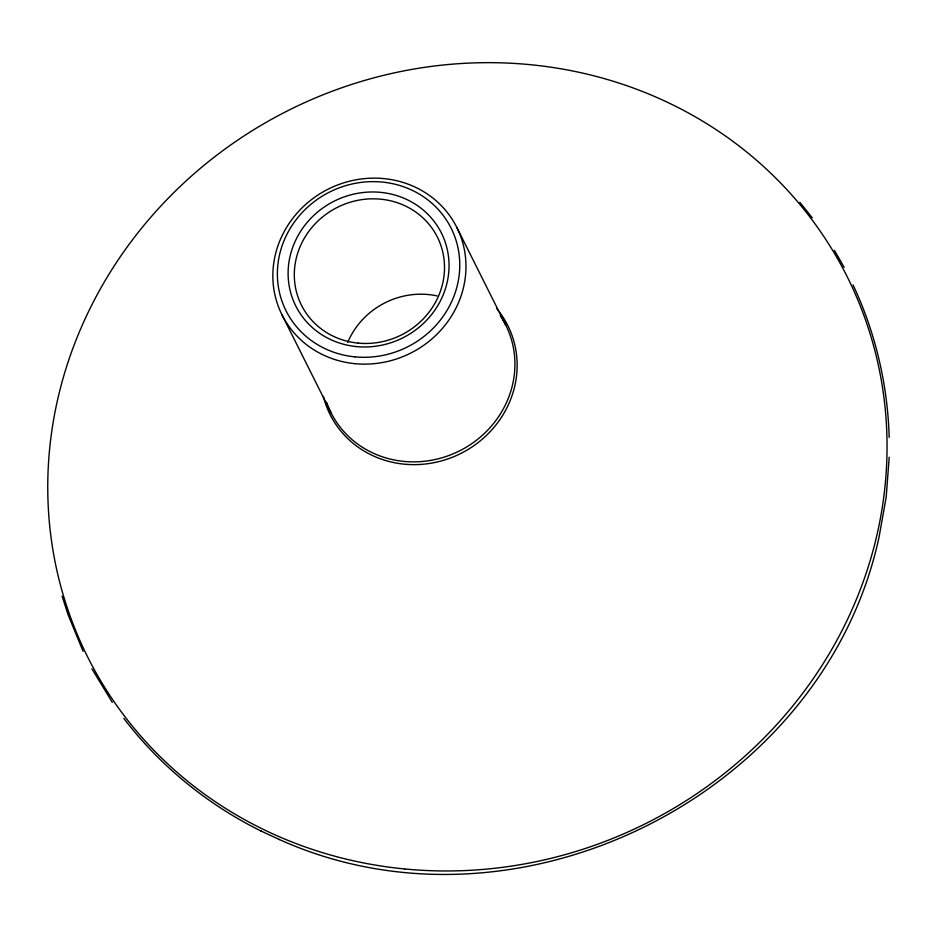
<?xml version="1.0" encoding="UTF-8"?>
<svg xmlns="http://www.w3.org/2000/svg" width="936" height="936" viewBox="0 0 936 936"><rect width="100%" height="100%" fill="white"/><g stroke="black" fill="none" stroke-linecap="round" stroke-linejoin="round"><path stroke-width="1.4" d="M889.2 457.248L886.193 497.051L879.068 537.065C823.692 793.693 518.731 947.419 279.431 839.569L278.986 839.37M123.844 718.403C159.986 765.823 207.359 804.398 260.746 830.887L261.202 831.098M260.746 830.887L279.431 839.569M799.906 202.41L812.237 217.772M112.343 702.433L91.927 668.842M834.385 250.286L844.155 267.345M456.639 227.074L505.651 324.944M282.181 315.198L331.051 412.788M853.012 284.883C875.441 332.502 887.714 384.755 889.177 437.358M83.07 651.292L68.152 614.929L62.127 596.197M347.701 342.447A76.015 71.382 -26.6 0 1 437.147 295.916M500.21 315.619A97.73 91.775 -26.6 0 1 459.295 451A97.73 91.775 -26.6 0 1 326.582 402.211M496.583 308.459A99.38 93.331 -26.6 0 1 461.226 453.27A99.38 93.331 -26.6 0 1 323.353 396.291M404.68 868.959A424.71 398.841 -26.6 0 0 858.101 300.573A424.71 398.841 -26.6 0 0 139.417 230.888A424.71 398.841 -26.6 0 0 404.68 868.959M354.978 363.671A97.73 91.775 -26.6 0 0 459.319 232.888A97.73 91.775 -26.6 0 0 293.939 216.848A97.73 91.775 -26.6 0 0 354.978 363.671M354.943 356.862A92.301 86.674 -26.6 0 0 453.492 233.345A92.301 86.674 -26.6 0 0 297.297 218.193A92.301 86.674 -26.6 0 0 354.943 356.862M358.184 343.114A76.015 71.382 -26.6 0 0 439.335 241.383A76.015 71.382 -26.6 0 0 310.717 228.91A76.015 71.382 -26.6 0 0 358.184 343.114M356.546 346.589A81.444 76.483 -26.6 0 0 443.5 237.592A81.444 76.483 -26.6 0 0 305.686 224.231A81.444 76.483 -26.6 0 0 356.546 346.589"/></g></svg>
